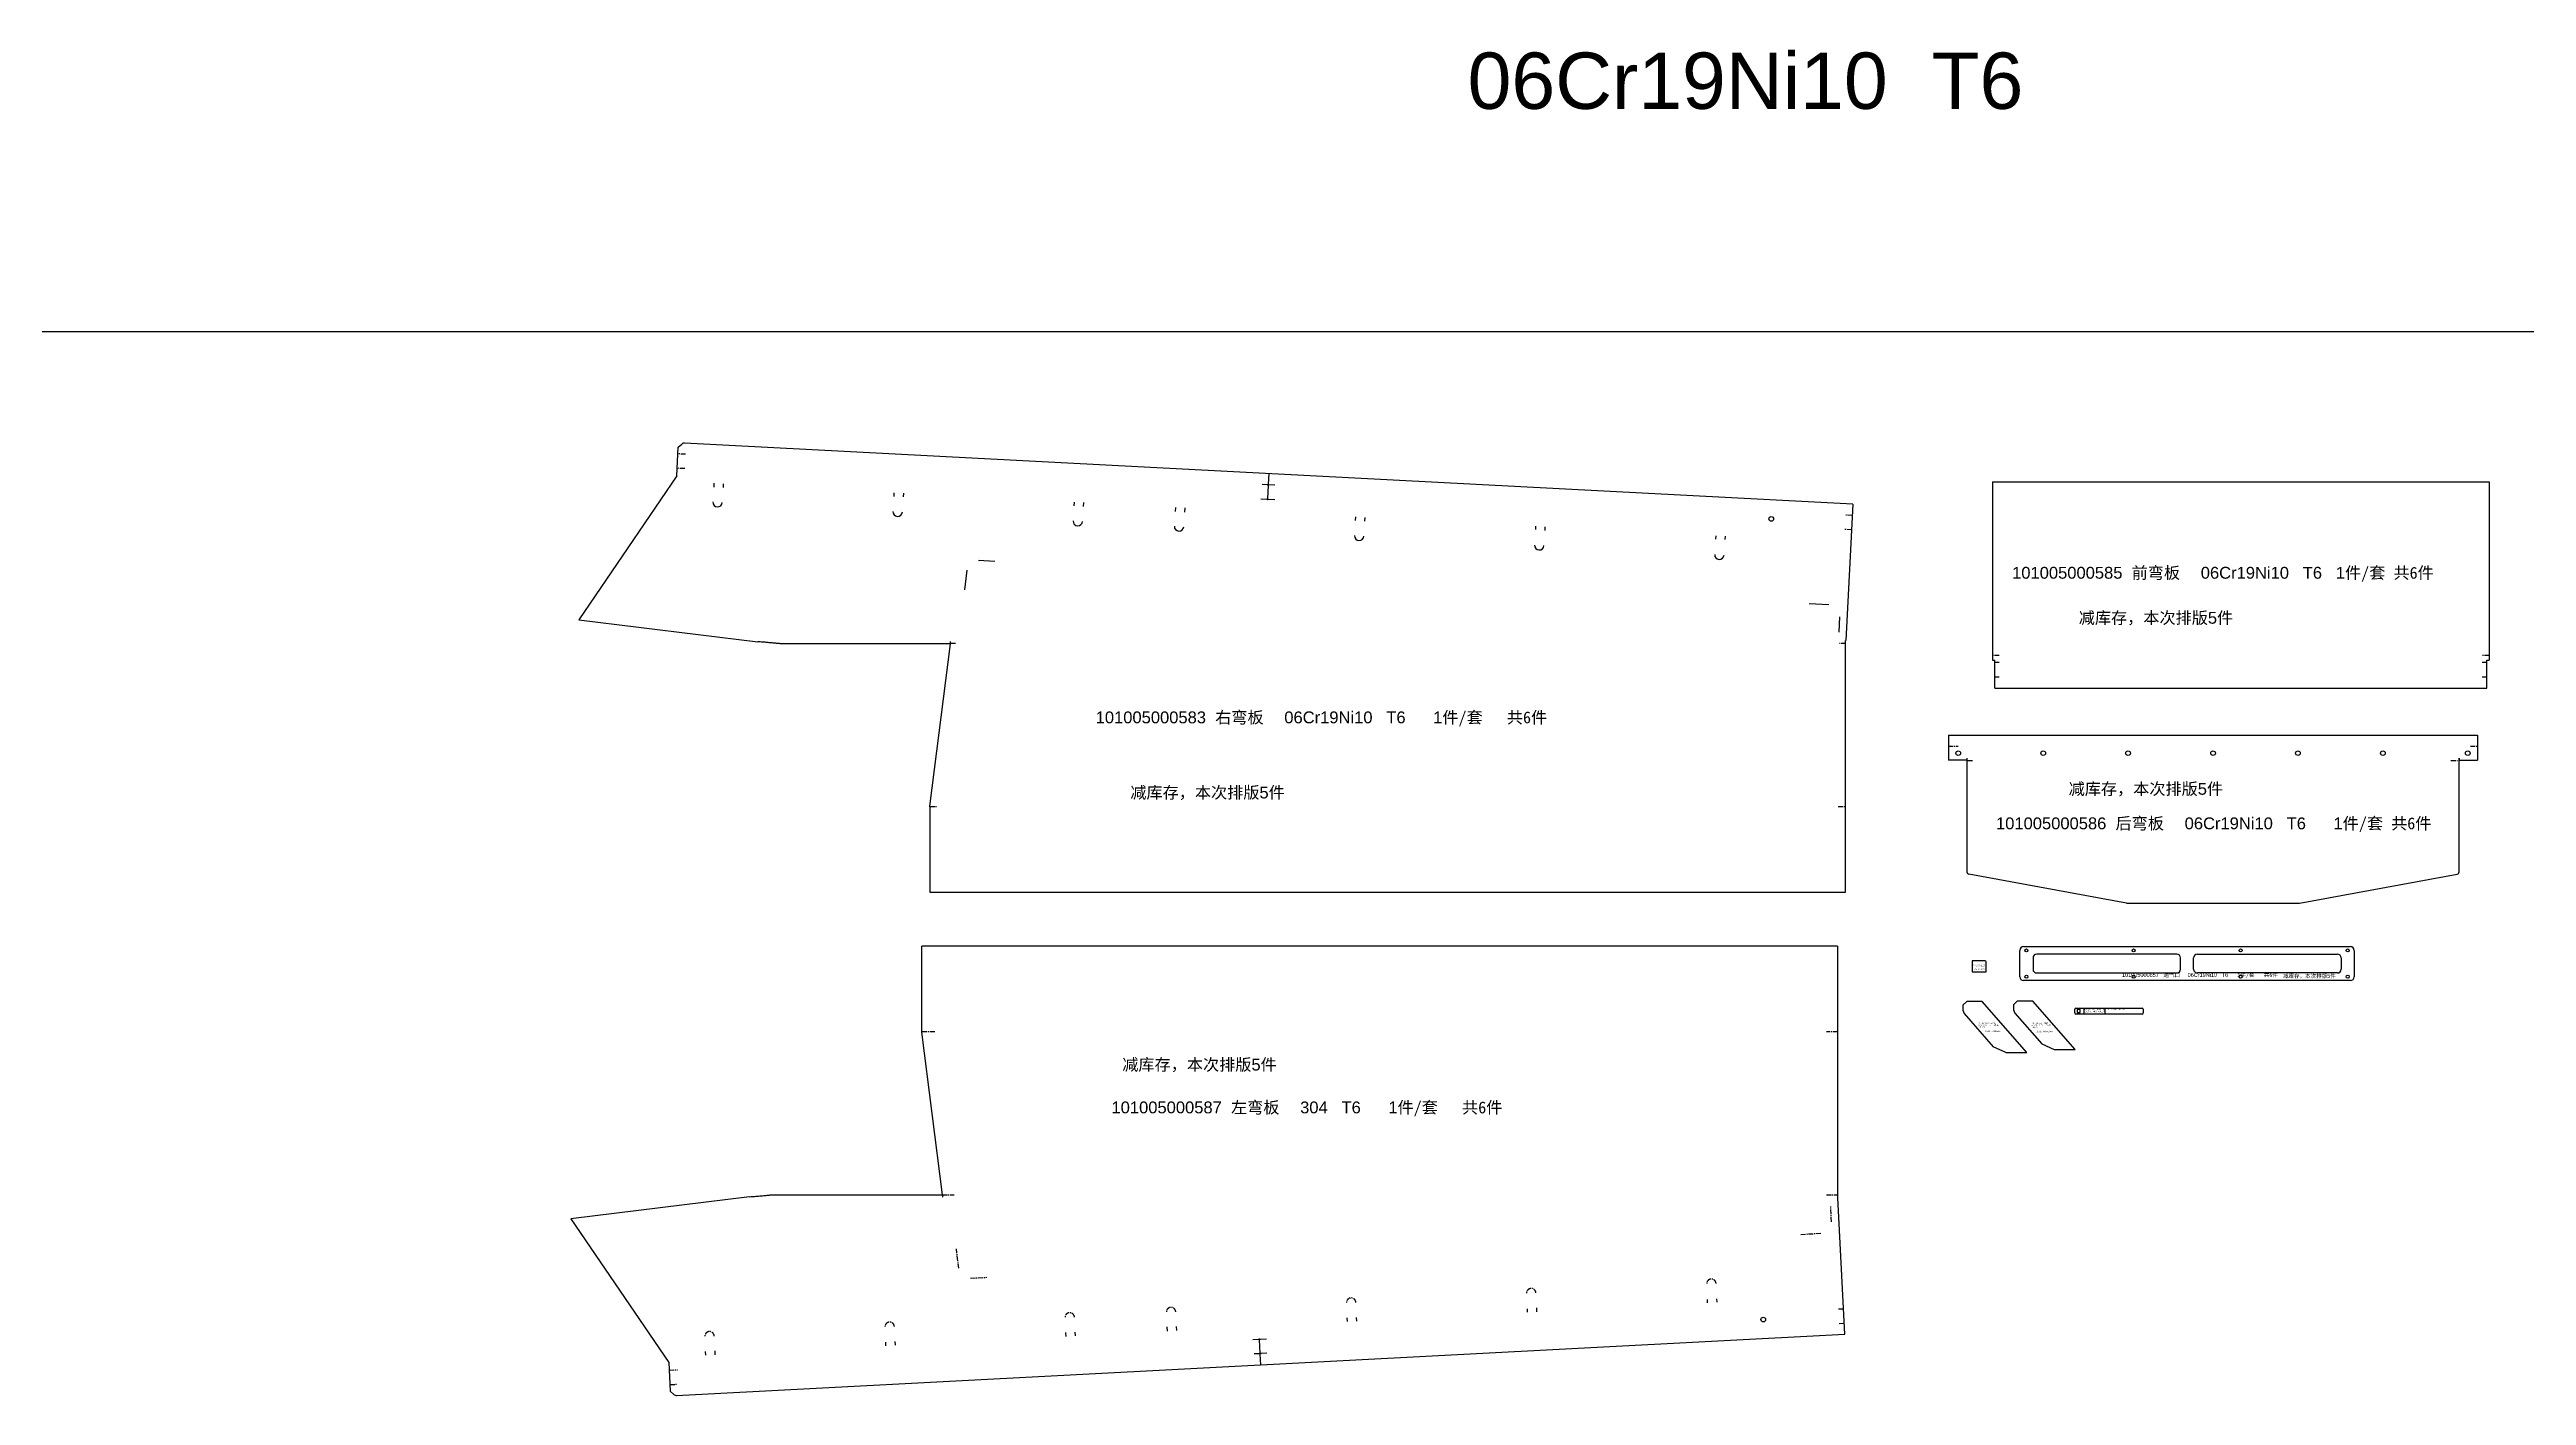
# Model space of a CAD drawing. Extents: x -57734 to 163356, y 2186 to 37537.
# Drawn here: x 51373 to 57966, y 22403 to 25986 of the extents above; entities that cross this region are included whole.
import ezdxf

# ---------------------------------------------------------------- set-up
doc = ezdxf.new("R2010")
doc.units = 0
doc.linetypes.add('CENTERX2', pattern=[20.32, 12.7, -2.54, 2.54, -2.54])
doc.layers.get('0').update_dxf_attribs({"linetype": 'CONTINUOUS'})
doc.styles.get("Standard").update_dxf_attribs({"font": 'arial.ttf'})

# ---------------------------------------------------------------- blocks, each defined once
blk = doc.blocks.new('101005000583__右弯板')
at = {"color": 7, "linetype": 'CONTINUOUS'}
for p, q in [((24616.8, 1955.7), (24620.8, 2031.9)), ((24620.8, 2031.9), (24630.3, 2040.5)), ((27747.1, 1880.1), (24637.5, 2043.1)), ((24616.8, 1955.7), (24355.7, 1572.8)), ((27747.1, 1880.1), (27728.1, 1517.4)), ((24355.7, 1572.8), (24832, 1514.4)), ((27727.4, 1517.4), (27728.1, 1517.4)), ((27727.4, 847.5), (27727.4, 1517.4)), ((25345.5, 1509.1), (24891.6, 1509.1)), ((25290.5, 1076.3), (25345.5, 1509.1)), ((25290.5, 1075), (25290.4, 847.5)), ((25290.5, 1075), (25290.5, 1076.3)), ((25290.4, 847.5), (27727.4, 847.5))]:
    blk.add_line(p, q, dxfattribs=at)
at = {"color": 6, "linetype": 'CENTERX2'}
for p, q in [((24639.8, 2013.2), (24619.9, 2014.3)), ((24637.8, 1975), (24617.9, 1976)), ((27745.6, 1850.5), (27725.6, 1851.5)), ((27743.6, 1812.2), (27723.6, 1813.2)), ((25358.4, 1509.3), (25345.5, 1509.3)), ((27727.4, 1509.3), (27711.4, 1509.3)), ((25290.5, 1075.6), (25310.5, 1075.6)), ((27707.4, 1075.6), (27727.4, 1075.6))]:
    blk.add_line(p, q, dxfattribs=at)
at = {"color": 6, "linetype": 'CONTINUOUS'}
for p, q in [((24715.4, 1936.2), (24714.9, 1926.1)), ((24740.4, 1934.9), (24739.9, 1924.8)), ((25194.8, 1911), (25194.2, 1901)), ((25219.7, 1909.7), (25219.2, 1899.7)), ((25674.1, 1885.9), (25673.6, 1875.9)), ((25699.1, 1884.6), (25698.5, 1874.6)), ((25943.7, 1871.8), (25943.2, 1860.9)), ((25968.7, 1870.5), (25968.1, 1859.6)), ((26423.1, 1846.7), (26422.5, 1836.7)), ((26448, 1845.4), (26447.5, 1835.3)), ((26902.4, 1821.6), (26902, 1812.7)), ((26927.4, 1820.2), (26926.9, 1810.2)), ((27381.8, 1796.4), (27381.3, 1787.6)), ((27406.7, 1795.1), (27406.3, 1786.3)), ((25420.1, 1731), (25463.3, 1728.7)), ((25388.8, 1704.7), (25382.4, 1652.6)), ((27683, 1612.4), (27630.2, 1615.2)), ((27711.4, 1580.9), (27709.3, 1539.4))]:
    blk.add_line(p, q, dxfattribs=at)
at = {"color": 6}
for p, q in [((26189.3, 1932), (26174.8, 1932.8)), ((26208.2, 1931), (26192.3, 1931.9)), ((26171.6, 1894.6), (26187.3, 1893.7)), ((26190.3, 1893.6), (26208.1, 1892.7))]:
    blk.add_line(p, q, dxfattribs=at)
at = {"color": 1}
for p, q in [((26190.7, 1930.5), (26188.9, 1895.2)), ((26192.3, 1961.6), (26190.9, 1933.5)), ((25345.5, 1509.3), (25345.5, 1515.3)), ((25345.5, 1509.1), (25345.5, 1509.3))]:
    blk.add_line(p, q, dxfattribs=at)
for centre in [(26190.8, 1932), (26188.8, 1893.7)]:
    blk.add_circle(centre, 1.5, dxfattribs=at)
at = {"color": 7, "linetype": 'CONTINUOUS'}
blk.add_circle((27529.8, 1841.1), 6.25, dxfattribs=at)
blk.add_arc((24637, 2033.1), 10, 87, 132, dxfattribs=at)
at = {"color": 6, "linetype": 'CONTINUOUS'}
for centre in [(24725.3, 1885.6), (25204.6, 1860.5), (25684, 1835.3), (25953.6, 1821.2), (26432.9, 1796.1), (26912.3, 1771), (27391.6, 1745.8)]:
    blk.add_arc(centre, 12.5, 177, 357, dxfattribs=at)
at = {"color": 7, "linetype": 'CONTINUOUS'}
blk.add_open_spline([(24891.6, 1509.1), (24890.7, 1509.2), (24888.7, 1509.4), (24885.5, 1509.7), (24882.2, 1510), (24878.6, 1510.4), (24874.9, 1510.7), (24870.9, 1511.1), (24866.6, 1511.5), (24862.2, 1511.8), (24855.2, 1512.4), (24845.1, 1513.3), (24836.6, 1514), (24832, 1514.4)], degree=3, knots=[0, 0, 0, 0, 0.0486556, 0.1010197, 0.1570925, 0.2168744, 0.2803656, 0.3475665, 0.4184771, 0.4930977, 0.5714283, 0.7686688, 1, 1, 1, 1], dxfattribs=at)
at = {"color": 3, "insert": (25731.6, 1328.7), "char_height": 31.5, "width": 1279.897, "attachment_point": 1}
blk.add_mtext('101005000583  {\\fSimSun|b0|i0|c134|p2;右弯板} {\\fSimSun|b0|i0|c134|p2;  }06Cr19Ni10   T6      1{\\fSimSun|b0|i0|c134|p2;件/套   共6件}', dxfattribs=at)
at = {"color": 2, "insert": (25823.8, 1128.8), "char_height": 31.5, "width": 447.542, "attachment_point": 1}
blk.add_mtext('减库存，本次排版5件', dxfattribs=at)
blk = doc.blocks.new('101005000587__左弯板')
at = {"color": 7, "linetype": 'CONTINUOUS'}
for p, q in [((27706.1, 703.7), (25269.1, 703.7)), ((25269.1, 476.2), (25269.1, 703.7)), ((27706.1, 703.7), (27706.1, 33.9)), ((25269.2, 474.9), (25269.1, 476.2)), ((25324.2, 42.1), (25269.2, 474.9)), ((24810.6, 36.9), (24334.3, -21.6)), ((24870.3, 42.1), (25324.2, 42.1)), ((27706.1, 33.9), (27706.8, 33.9)), ((27725.8, -328.9), (27706.8, 33.9)), ((24334.3, -21.6), (24595.4, -404.4)), ((24616.2, -491.9), (27725.8, -328.9)), ((24595.4, -404.4), (24599.4, -480.7)), ((24599.4, -480.7), (24609, -489.3))]:
    blk.add_line(p, q, dxfattribs=at)
at = {"color": 6, "linetype": 'CENTERX2'}
for p, q in [((25303.2, 475.6), (25269.1, 475.6)), ((27706.1, 475.6), (27676.9, 475.6)), ((25324.2, 41.9), (25354.9, 41.9)), ((27676.9, 41.9), (27706.1, 41.9)), ((27690.1, -29.7), (27687.9, 11.8)), ((27661.7, -61.2), (27608.8, -64)), ((25367.4, -153.5), (25361, -101.4)), ((25398.7, -179.8), (25441.9, -177.5)), ((26881, -270.3), (26880.6, -261.5)), ((26906, -269), (26905.5, -259)), ((27360.4, -245.2), (27359.9, -236.4)), ((27385.3, -243.9), (27384.9, -235.1)), ((27708.8, -261.7), (27722.2, -261)), ((25652.7, -334.7), (25652.2, -324.7)), ((25677.7, -333.4), (25677.2, -323.4)), ((25922.4, -320.6), (25921.8, -309.7)), ((25947.3, -319.3), (25946.8, -308.4)), ((26401.7, -295.5), (26401.2, -285.4)), ((26426.7, -294.2), (26426.1, -284.1)), ((27710.8, -300), (27724.2, -299.3)), ((24694, -385), (24693.5, -374.9)), ((24719, -383.6), (24718.5, -373.6)), ((25173.4, -359.8), (25172.9, -349.8)), ((25198.4, -358.5), (25197.8, -348.5)), ((24596.5, -424.8), (24618.3, -423.6)), ((24598.5, -463.1), (24618.3, -462))]:
    blk.add_line(p, q, dxfattribs=at)
at = {"color": 1}
for p, q in [((25324.2, 42.1), (25324.2, 41.9)), ((25324.2, 41.9), (25324.2, 35.9)), ((26169.3, -379.2), (26167.5, -344)), ((26171, -410.4), (26169.5, -382.2))]:
    blk.add_line(p, q, dxfattribs=at)
at = {"color": 6}
for p, q in [((26150.2, -343.4), (26165.9, -342.5)), ((26167.9, -380.8), (26153.5, -381.6)), ((26168.9, -342.4), (26186.7, -341.4)), ((26186.8, -379.8), (26170.9, -380.7))]:
    blk.add_line(p, q, dxfattribs=at)
at = {"color": 7, "linetype": 'CONTINUOUS'}
blk.add_circle((27508.4, -289.9), 6.25, dxfattribs=at)
at = {"color": 1}
for centre in [(26167.4, -342.5), (26169.4, -380.7)]:
    blk.add_circle(centre, 1.5, dxfattribs=at)
at = {"color": 6, "linetype": 'CENTERX2'}
for centre in [(27370.3, -194.6), (25932.2, -270), (26411.6, -244.9), (26890.9, -219.8), (24703.9, -334.4), (25183.3, -309.2), (25662.6, -284.1)]:
    blk.add_arc(centre, 12.5, 3, 183, dxfattribs=at)
at = {"color": 7, "linetype": 'CONTINUOUS'}
blk.add_arc((24615.7, -481.9), 10, 228, 273, dxfattribs=at)
blk.add_open_spline([(24810.6, 36.9), (24813.6, 37.1), (24819.2, 37.6), (24827.2, 38.2), (24834.6, 38.8), (24841.6, 39.4), (24848.4, 40), (24854.6, 40.6), (24860.3, 41.1), (24865.5, 41.6), (24868.7, 42), (24870.3, 42.1)], degree=3, knots=[0, 0, 0, 0, 0.1487628, 0.2820961, 0.4000003, 0.5224849, 0.6359746, 0.7404702, 0.8359722, 0.9224817, 1, 1, 1, 1], dxfattribs=at)
at = {"color": 2, "insert": (25802.4, 404.4), "char_height": 31.5, "width": 447.542, "attachment_point": 1}
blk.add_mtext('减库存，本次排版5件', dxfattribs=at)
at = {"color": 3, "insert": (25773.7, 290.5), "char_height": 31.5, "width": 1097.374, "attachment_point": 1}
blk.add_mtext('101005000587  {\\fSimSun|b0|i0|c134|p2;左弯板} {\\fSimSun|b0|i0|c134|p2;  }304   T6      1{\\fSimSun|b0|i0|c134|p2;件/套   共6件}', dxfattribs=at)
blk = doc.blocks.new('101005000585__前弯板')
at = {"color": 7, "linetype": 'CONTINUOUS'}
for p, q in [((23067.6, 1297.2), (23067.6, 822.3)), ((23067.6, 1297.2), (24389.6, 1297.2)), ((24389.6, 1297.2), (24389.6, 822.3)), ((23067.6, 822.3), (23073.6, 822.3)), ((23073.6, 747.5), (23073.6, 822.3)), ((24383.6, 822.3), (24389.6, 822.3)), ((24383.6, 747.5), (24383.6, 822.3)), ((23073.6, 747.5), (24383.6, 747.5))]:
    blk.add_line(p, q, dxfattribs=at)
at = {"color": 6, "linetype": 'CENTERX2'}
for p, q in [((23085.2, 834.9), (23067.6, 834.9)), ((23085.2, 815.9), (23073.6, 815.9)), ((24389.6, 834.9), (24370.4, 834.9)), ((24383.6, 815.9), (24370.4, 815.9)), ((23085.2, 777), (23073.6, 777)), ((24383.6, 777), (24370.4, 777))]:
    blk.add_line(p, q, dxfattribs=at)
at = {"color": 3, "insert": (23119.8, 1070.7), "char_height": 31.5, "width": 1196.057, "attachment_point": 1}
blk.add_mtext('101005000585  {\\fSimSun|b0|i0|c134|p2;前弯板} {\\fSimSun|b0|i0|c134|p2;  }06Cr19Ni10   T6   1{\\fSimSun|b0|i0|c134|p2;件/套 共6件}', dxfattribs=at)
at = {"color": 2, "insert": (23297.1, 950.9), "char_height": 31.5, "width": 447.542, "attachment_point": 1}
blk.add_mtext('减库存，本次排版5件', dxfattribs=at)
blk = doc.blocks.new('101005000586__后弯板')
at = {"color": 7, "linetype": 'CONTINUOUS'}
for p, q in [((23035.8, 622.2), (23035.8, 555.3)), ((23035.8, 622.2), (24443.8, 622.2)), ((24443.8, 622.2), (24443.8, 555.3)), ((23084.3, 555.3), (23035.8, 555.3)), ((23084.3, 561.3), (23084.8, 561.3)), ((23084.3, 561.3), (23084.3, 555.3)), ((23084.8, 561.3), (23084.8, 258)), ((24395.3, 561.3), (24394.8, 561.3)), ((24394.8, 258), (24394.8, 561.3)), ((24395.3, 561.3), (24395.3, 555.3)), ((24395.3, 555.3), (24443.8, 555.3)), ((23509.8, 174.8), (23089.7, 252.1)), ((23969.8, 174.8), (24389.8, 252.1)), ((23509.8, 174.8), (23969.8, 174.8))]:
    blk.add_line(p, q, dxfattribs=at)
at = {"color": 6, "linetype": 'CENTERX2'}
for p, q in [((23035.8, 592.8), (23061.2, 592.8)), ((23084.8, 554.9), (23100.3, 554.9)), ((24373.1, 554.9), (24394.8, 554.9)), ((24424.9, 592.8), (24443.8, 592.8))]:
    blk.add_line(p, q, dxfattribs=at)
at = {"color": 7, "linetype": 'CONTINUOUS'}
for centre in [(23061.8, 574.3), (23287.8, 574.3), (23513.8, 574.3), (23739.8, 574.3), (23965.8, 574.3), (24191.8, 574.3), (24417.8, 574.3)]:
    blk.add_circle(centre, 6.25, dxfattribs=at)
for centre, start, end in [((23090.8, 258), 180, 259.57419), ((24388.8, 258), 280.42581, 0)]:
    blk.add_arc(centre, 6, start, end, dxfattribs=at)
at = {"color": 2, "insert": (23355.5, 495.1), "char_height": 31.5, "width": 447.542, "attachment_point": 1}
blk.add_mtext('减库存，本次排版5件', dxfattribs=at)
at = {"color": 3, "insert": (23162.2, 403.2), "char_height": 31.5, "width": 1220.681, "attachment_point": 1}
blk.add_mtext('101005000586  {\\fSimSun|b0|i0|c134|p2;后弯板} {\\fSimSun|b0|i0|c134|p2;  }06Cr19Ni10   T6      1{\\fSimSun|b0|i0|c134|p2;件/套 共6件}', dxfattribs=at)
blk = doc.blocks.new('101005000657___通气口')
at = {"color": 7, "linetype": 'CONTINUOUS'}
for p, q in [((23037.8, 2072.8), (23037.8, 2142.8)), ((23047.8, 2152.8), (23917.8, 2152.8)), ((23072.8, 2122.8), (23072.8, 2092.8)), ((23455.3, 2132.8), (23082.8, 2132.8)), ((23465.3, 2092.8), (23465.3, 2122.8)), ((23500.3, 2092.8), (23500.3, 2122.8)), ((23510.3, 2132.8), (23882.8, 2132.8)), ((23892.8, 2122.8), (23892.8, 2092.8)), ((23927.8, 2142.8), (23927.8, 2072.8)), ((23917.8, 2062.8), (23047.8, 2062.8)), ((23082.8, 2082.8), (23455.3, 2082.8)), ((23882.8, 2082.8), (23510.3, 2082.8))]:
    blk.add_line(p, q, dxfattribs=at)
for centre in [(23055.3, 2142.8), (23340.3, 2142.8), (23625.3, 2142.8), (23910.3, 2142.8), (23055.3, 2072.8), (23340.3, 2072.8), (23625.3, 2072.8), (23910.3, 2072.8)]:
    blk.add_circle(centre, 4, dxfattribs=at)
for centre, start, end in [((23047.8, 2142.8), 90, 180), ((23082.8, 2122.8), 90, 180), ((23455.3, 2122.8), 0, 90), ((23510.3, 2122.8), 90, 180), ((23882.8, 2122.8), 0, 90), ((23917.8, 2142.8), 0, 90), ((23047.8, 2072.8), 180, 270), ((23082.8, 2092.8), 180, 270), ((23455.3, 2092.8), 270, 0), ((23510.3, 2092.8), 180, 270), ((23882.8, 2092.8), 270, 0), ((23917.8, 2072.8), 270, 0)]:
    blk.add_arc(centre, 10, start, end, dxfattribs=at)
at = {"color": 3, "insert": (23309.7, 2082.8), "char_height": 10.5, "attachment_point": 1}
blk.add_mtext_dynamic_manual_height_columns('101005000657   {\\fSimSun|b0|i0|c134|p2;通气口} {\\fSimSun|b0|i0|c134|p2;  }06Cr19Ni10   T6      1{\\fSimSun|b0|i0|c134|p2;件/套   共6件}', width=452.121, gutter_width=17.5, heights=[13.5], dxfattribs=at)
at = {"color": 2, "insert": (23738.1, 2080.3), "char_height": 10.5, "width": 149.181, "attachment_point": 1}
blk.add_mtext('减库存，本次排版5件', dxfattribs=at)
blk = doc.blocks.new('101005000662__支撑板')
at = {"color": 7, "linetype": 'CONTINUOUS'}
for p, q in [((23077.2, 1894.7), (23067.2, 1884.7)), ((23067.2, 1884.7), (23067.2, 1871.2)), ((23067.2, 1871.2), (23070.5, 1862.4)), ((23070.5, 1862.4), (23147.9, 1774.2)), ((23118.2, 1894.7), (23077.2, 1894.7)), ((23237.2, 1759.2), (23118.2, 1894.7)), ((23181.2, 1759.2), (23147.9, 1774.2)), ((23181.2, 1759.2), (23237.2, 1759.2))]:
    blk.add_line(p, q, dxfattribs=at)
at = {"color": 3, "insert": (23109, 1838.3), "char_height": 3.15, "width": 57.221, "attachment_point": 1}
blk.add_mtext('101005000662  {\\fSimSun|b0|i0|c134|p2;支撑板} {\\fSimSun|b0|i0|c134|p2;  }06Cr19Ni10   T6      2{\\fSimSun|b0|i0|c134|p2;件/套   共12件}', dxfattribs=at)
at = {"color": 2, "insert": (23125.4, 1816.8), "char_height": 3.15, "width": 47.902, "attachment_point": 1}
blk.add_mtext('{\\fSimSun|b0|i0|c134|p2;减库存，本次排版}10{\\fSimSun|b0|i0|c134|p2;件}', dxfattribs=at)
blk = doc.blocks.new('101005000668__支撑板')
at = {"color": 7, "linetype": 'CONTINUOUS'}
for p, q in [((23588.9, 1880.1), (23578.9, 1870.1)), ((23578.9, 1870.1), (23578.9, 1856.6)), ((23578.9, 1856.6), (23582.2, 1847.8)), ((23582.2, 1847.8), (23653.9, 1766.6)), ((23629.9, 1880.1), (23588.9, 1880.1)), ((23743.4, 1751.6), (23629.9, 1880.1)), ((23653.9, 1766.6), (23686.9, 1751.6)), ((23686.9, 1751.6), (23743.4, 1751.6))]:
    blk.add_line(p, q, dxfattribs=at)
at = {"color": 3, "insert": (23625.1, 1823.2), "char_height": 3.15, "width": 53.47, "attachment_point": 1}
blk.add_mtext('101005000668  {\\fSimSun|b0|i0|c134|p2;支撑板} {\\fSimSun|b0|i0|c134|p2;  }06Cr19Ni10   T6      2{\\fSimSun|b0|i0|c134|p2;件/套   共12件}', dxfattribs=at)
at = {"color": 2, "insert": (23639.9, 1800.7), "char_height": 3.15, "width": 48.233, "attachment_point": 1}
blk.add_mtext('{\\fSimSun|b0|i0|c134|p2;减库存，本次排版}10{\\fSimSun|b0|i0|c134|p2;件}', dxfattribs=at)
blk = doc.blocks.new('101005002859__手柄')
at = {"color": 7, "linetype": 'CONTINUOUS'}
for p, q in [((8132, 1815.2), (8132, 1825.2)), ((8135, 1828.2), (8311.2, 1828.2)), ((8311.2, 1812.2), (8135, 1812.2)), ((8146, 1824.2), (8138, 1824.2)), ((8138, 1824.2), (8138, 1816.2)), ((8138, 1816.2), (8146, 1816.2)), ((8146, 1816.2), (8146, 1824.2)), ((8314.2, 1825.2), (8314.2, 1815.2))]:
    blk.add_line(p, q, dxfattribs=at)
at = {"color": 6, "linetype": 'CENTERX2'}
for p, q in [((8157.4, 1812.7), (8157.4, 1827.7)), ((8213.3, 1812.7), (8213.3, 1827.7))]:
    blk.add_line(p, q, dxfattribs=at)
at = {"color": 7, "linetype": 'CONTINUOUS'}
for centre, start, end in [((8135, 1825.2), 90, 180), ((8135, 1815.2), 180, 270), ((8311.2, 1825.2), 0, 90), ((8311.2, 1815.2), 270, 0)]:
    blk.add_arc(centre, 3, start, end, dxfattribs=at)
at = {"color": 3, "insert": (8151.3, 1827.4), "char_height": 3.75, "width": 125.168, "attachment_point": 1}
blk.add_mtext('101005002859 {\\fSimSun|b0|i0|c134|p2; 手柄}  304   T6    2{\\fSimSun|b0|i0|c134|p2;件}/{\\fSimSun|b0|i0|c134|p2;套}   {\\fSimSun|b0|i0|c134|p2;共}12{\\fSimSun|b0|i0|c134|p2;件}', dxfattribs=at)
at = {"color": 2, "insert": (8160.1, 1820.7), "char_height": 3.75, "width": 56.253, "attachment_point": 1}
blk.add_mtext('{\\fSimSun|b0|i0|c134|p2;减库存，本次排版}10{\\fSimSun|b0|i0|c134|p2;件}', dxfattribs=at)
blk = doc.blocks.new('XT-BK-1_箱体补块')
at = {"color": 7, "linetype": 'CONTINUOUS'}
for p, q in [((81365.7, 3380.7), (81331.7, 3380.7)), ((81331.7, 3380.7), (81331.7, 3351.7)), ((81368.7, 3351.7), (81368.7, 3377.7)), ((81331.7, 3351.7), (81368.7, 3351.7))]:
    blk.add_line(p, q, dxfattribs=at)
blk.add_arc((81365.7, 3377.7), 3, 0, 90, dxfattribs=at)
at = {"color": 3, "insert": (81334.4, 3370.5), "char_height": 2.1, "width": 34.634, "attachment_point": 1}
blk.add_mtext('XT-BK-1 {\\fSimSun|b0|i0|c134|p2;箱体补块} {\\fSimSun|b0|i0|c134|p2;  }304   T6     2{\\fSimSun|b0|i0|c134|p2;件/套   共12件}', dxfattribs=at)
at = {"color": 2, "insert": (81336.1, 3359.9), "char_height": 2.1, "width": 30.663, "attachment_point": 1}
blk.add_mtext('{\\fSimSun|b0|i0|c134|p2;减库存，本次排版}10{\\fSimSun|b0|i0|c134|p2;件}', dxfattribs=at)

msp = doc.modelspace()

# ---------------------------------------------------------------- linework, layer by layer
at = {"color": 1}
msp.add_line((-57734.46381, 25235.63765), (163355.72875, 25235.63765), dxfattribs=at)

# ---------------------------------------------------------------- block references
for name, p in [('101005000583__右弯板', (28426.19386, 22895.47973)), ('101005000585__前弯板', (33477.13576, 23538.37073)), ('101005000586__后弯板', (33391.8491, 23538.86314)), ('101005000587__左弯板', (28426.19386, 22895.47973)), ('XT-BK-1_箱体补块', (-24840.9011, 20179.68338)), ('101005000657___通气口', (33579.78959, 21445.30869)), ('101005000662__支撑板', (33398.85421, 21557.60268)), ('101005000668__支撑板', (33021.75582, 21572.99398)), ('101005002859__手柄', (48631.64241, 21606.50764))]:
    msp.add_blockref(name, p, dxfattribs=at)

# ---------------------------------------------------------------- texts
at = {"color": 1, "insert": (55147.71973, 25978.11935), "char_height": 150, "width": 2389.4800504, "attachment_point": 1}
msp.add_mtext('06Cr19Ni10  T6', dxfattribs=at)

doc.saveas('drawing.dxf')
